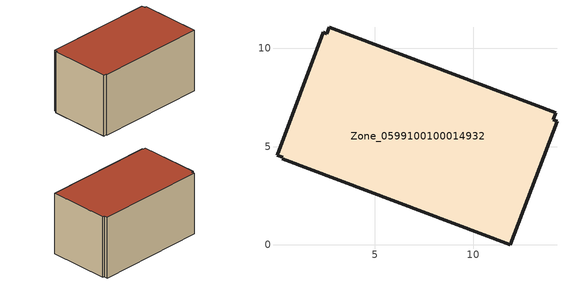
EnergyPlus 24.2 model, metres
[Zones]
Zone_0599100100014932
 floor ground (C_G): 0.03,4.56 2.38,10.81 2.56,10.74 2.68,11.07 14.21,6.72 14.07,6.37 14.27,6.29 11.9,0 0.3,4.37 0.33,4.45 z0
 wall outside (C_F): 2.38,10.81 0.03,4.56 0.33,4.45 0.3,4.37 11.9,0 14.27,6.29 14.07,6.37 14.21,6.72 2.68,11.07 2.56,10.74 2.38,10.81 z0:6.92
 roof outside (C_R): 14.07,6.37 14.21,6.72 2.68,11.07 2.56,10.74 2.38,10.81 0.03,4.56 0.33,4.45 0.3,4.37 11.9,0 14.27,6.29 z6.92
[BUILDING]
Pand.0599100100014932: North Axis=0; Terrain=City; Loads Convergence Tolerance Value=0.04; Temperature Convergence Tolerance Value=0.4; Solar Distribution=FullExterior; Maximum Number of Warmup Days=25; Minimum Number of Warmup Days=1
[Site:Location]
Rotterdam.The.Hague.AP_ZH_NLD Design_Conditions: Latitude=51.96; Longitude=4.45; Time Zone=1; Elevation=-4.5
[SITE:GROUNDTEMPERATURE:BUILDINGSURFACE]
18, 18, 18, 18, 18, 18, 18, 18, 18, 18, 18, 18
[MATERIAL] Thermal Absorptance=0.9; Solar Absorptance=0.7; Visible Absorptance=0.7
Name | Roughness | Thickness | Conductivity | Density | Specific Heat
G.D.2015-2018 | MediumSmooth | 0.15 | 0.0428571 | 540 | 1210
F.D.2015-2018 | Rough | 0.3 | 0.0666667 | 1920 | 840
R.D.2015-2018 | MediumRough | 0.2 | 0.0333333 | 1500 | 1000
[CONSTRUCTION]
C_G: G.D.2015-2018
C_F: F.D.2015-2018
C_R: R.D.2015-2018
[ZONE]
Zone_0599100100014932: Type=1; Multiplier=1; Ceiling Height=Autocalculate; Volume=Autocalculate; Floor Area=autocalculate; Part of Total Floor Area=Yes
[ZONEINFILTRATION:DESIGNFLOWRATE]
Infil_Zone_0599100100014932: Zone or ZoneList or Space or SpaceList=Zone_0599100100014932; Schedule=AlwaysOn; Design Flow Rate Calculation Method=Flow/Area; Flow Rate per Floor Area=0.0021; Constant Term Coefficient=1; Temperature Term Coefficient=0; Velocity Term Coefficient=0; Velocity Squared Term Coefficient=0
[HVACTEMPLATE:ZONE:IDEALLOADSAIRSYSTEM]
Zone_0599100100014932: Maximum Heating Supply Air Temperature=50; Minimum Cooling Supply Air Temperature=13; Maximum Heating Supply Air Humidity Ratio=0.0156; Minimum Cooling Supply Air Humidity Ratio=0.0077; Heating Limit=NoLimit; Cooling Limit=NoLimit; Dehumidification Control Type=ConstantSensibleHeatRatio; Cooling Sensible Heat Ratio=0.7; Dehumidification Setpoint=60; Humidification Control Type=None; Humidification Setpoint=30; Outdoor Air Method=None; Outdoor Air Flow Rate per Person=0.00944; Outdoor Air Flow Rate per Zone Floor Area=0; Outdoor Air Flow Rate per Zone=0; Demand Controlled Ventilation Type=None; Outdoor Air Economizer Type=NoEconomizer; Heat Recovery Type=None; Sensible Heat Recovery Effectiveness=0.7; Latent Heat Recovery Effectiveness=0.65
[ZONECONTROL:THERMOSTAT]
ThermostatControl_Zone_0599100100014932: Zone or ZoneList=Zone_0599100100014932; Control Type Schedule=DualSetpointControlType; Control 1=Thermostat_Zone_0599100100014932; Temperature Difference Between Cutout And Setpoint=0
[THERMOSTATSETPOINT:DUALSETPOINT]
Thermostat_Zone_0599100100014932: Heating Setpoint Temperature Schedule=HeatingSetpoint_Zone_0599100100014932; Cooling Setpoint Temperature Schedule=CoolingSetpoint_Zone_0599100100014932
[SCHEDULE:COMPACT]
HeatingSetpoint_Zone_0599100100014932: Through: 12/31, For: AllDays, Until: 24:00, 21
CoolingSetpoint_Zone_0599100100014932: Through: 12/31, For: AllDays, Until: 24:00, 24
DualSetpointControlType: Through: 12/31, For: AllDays, Until: 24:00, 4
AlwaysOn: Through: 12/31, For: AllDays, Until: 24:00, 1
